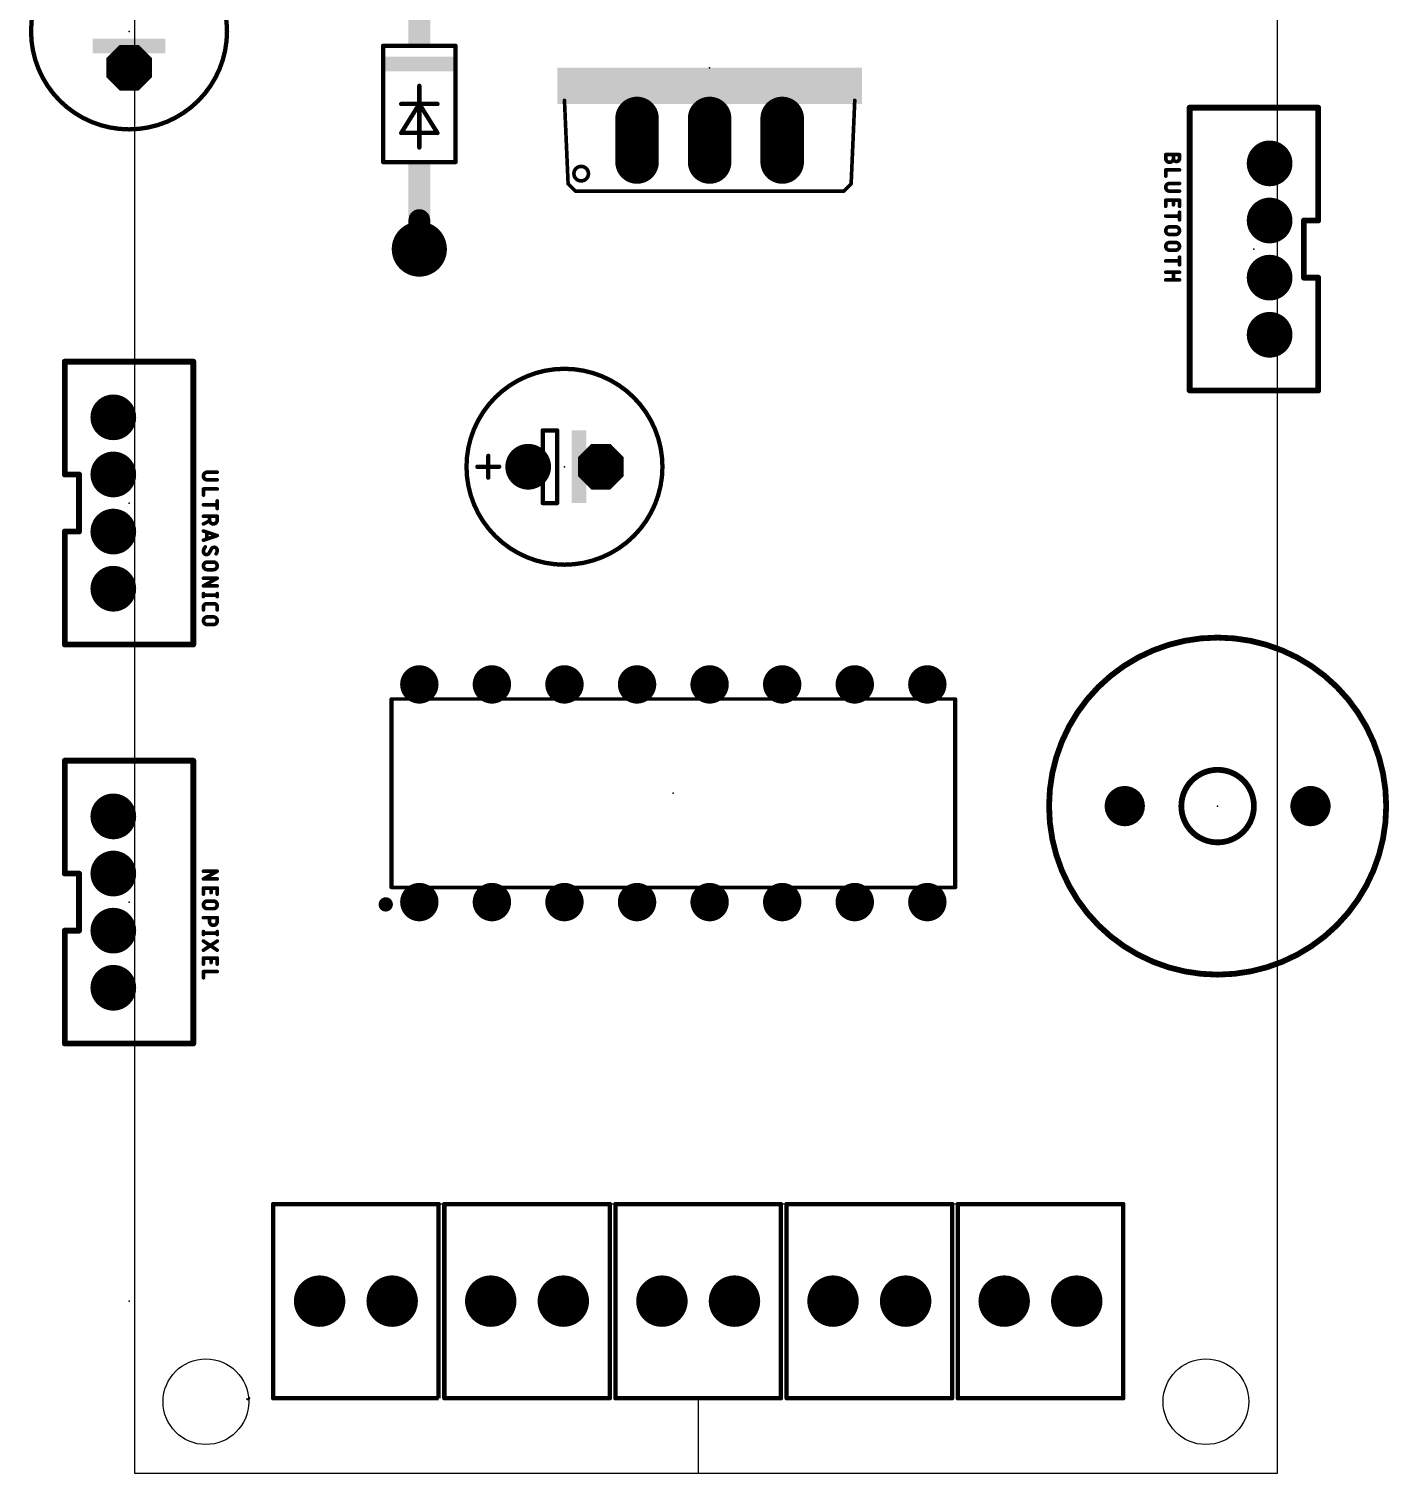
# Model space of a CAD drawing. Header units: millimetres. Extents: x -1479 to 8457, y 1606 to 10461.
# Drawn here: x 3929.9 to 3977.5, y 4533.8 to 4584.4 of the extents above; entities that cross this region are included whole.
import ezdxf

# ---------------------------------------------------------------- set-up
doc = ezdxf.new("R2010")
doc.units = ezdxf.units.MM
for name, color, linetype in [('17', 91, 'Continuous'), ('21', 253, 'Continuous'), ('23', 7, 'Continuous'), ('25', 253, 'Continuous'), ('51', 253, 'Continuous')]:
    doc.layers.add(name, color=color, linetype=linetype)

# ---------------------------------------------------------------- blocks, each defined once
blk = doc.blocks.new('RECT')
blk.add_solid([(-0.5, -0.5), (0.5, -0.5), (-0.5, 0.5), (0.5, 0.5)])
blk = doc.blocks.new('OCTAGONP')
at = {"const_width": 0.5}
blk.add_lwpolyline([(-0.25, -0.1036), (-0.25, 0.1036), (-0.1036, 0.25), (0.1036, 0.25), (0.25, 0.1036), (0.25, -0.1036), (0.1036, -0.25), (-0.1036, -0.25), (-0.25, -0.1036), (-0.25, 0.1036)], dxfattribs=at)
blk = doc.blocks.new('LONGP100')
at = {"const_width": 1}
blk.add_lwpolyline([(-0.5, 0), (0.5, 0)], dxfattribs=at)
at = {"const_width": 0.5}
for points in [[(-0.5, 0.25, 1), (-0.5, -0.25)], [(0.5, -0.25, 1), (0.5, 0.25)]]:
    blk.add_lwpolyline(points, format="xyb", dxfattribs=at)
blk = doc.blocks.new('ROUNDP')
at = {"const_width": 0.5}
blk.add_lwpolyline([(0, -0.25, 1), (0, 0.25, 1), (0, -0.25)], format="xyb", dxfattribs=at)

msp = doc.modelspace()

# ---------------------------------------------------------------- linework, layer by layer
at = {"color": 1}
for p, q in [((3944.409, 4543.229), (3944.209, 4543.229)), ((3950.399, 4543.229), (3950.199, 4543.229)), ((3956.389, 4543.229), (3956.189, 4543.229)), ((3962.379, 4543.229), (3962.179, 4543.229)), ((3953.294, 4536.429), (3953.294, 4533.809))]:
    msp.add_line(p, q, dxfattribs=at)
msp.add_lwpolyline([(3933.565, 4533.809), (3973.565, 4533.809), (3973.565, 4633.809), (3933.565, 4633.809), (3933.565, 4533.809)], dxfattribs=at)
for centre in [(3936.065, 4536.309), (3971.065, 4536.309)]:
    msp.add_circle(centre, 1.5, dxfattribs=at)
at = {"layer": '21'}
for points, const_width in [([(3929.945, 4584.279, 1), (3936.803, 4584.279, 1), (3929.945, 4584.279)], 0.152), ([(3942.302, 4583.771, 1), (3942.226, 4583.771)], 0.0762), ([(3942.264, 4583.809, 1), (3942.264, 4583.733)], 0.0762), ([(3944.842, 4583.771, 1), (3944.766, 4583.771)], 0.0762), ([(3944.804, 4583.733, 1), (3944.804, 4583.809)], 0.0762), ([(3943.572, 4582.374, 1), (3943.496, 4582.374)], 0.0762), ([(3942.899, 4581.777, 1), (3942.899, 4581.701)], 0.0762), ([(3943.572, 4581.739, 1), (3943.496, 4581.739)], 0.0762), ([(3943.566, 4581.759, 1), (3943.502, 4581.718)], 0.0762), ([(3943.534, 4581.777, 1), (3943.534, 4581.701)], 0.0762), ([(3943.496, 4581.739, 1), (3943.572, 4581.739)], 0.0762), ([(3943.566, 4581.718, 1), (3943.502, 4581.759)], 0.0762), ([(3943.534, 4581.701, 1), (3943.534, 4581.777)], 0.0762), ([(3944.169, 4581.701, 1), (3944.169, 4581.777)], 0.0762), ([(3948.646, 4581.867, 1), (3948.582, 4581.864)], 0.0635), ([(3958.806, 4581.864, 1), (3958.742, 4581.867)], 0.0635), ([(3970.545, 4581.609, 1), (3970.443, 4581.609)], 0.102), ([(3970.494, 4581.659, 1), (3970.494, 4581.558)], 0.102), ([(3975.045, 4581.609, 1), (3974.943, 4581.609)], 0.102), ([(3974.994, 4581.558, 1), (3974.994, 4581.659)], 0.102), ([(3942.899, 4580.761, 1), (3942.899, 4580.685)], 0.0762), ([(3942.867, 4580.743, 1), (3942.931, 4580.702)], 0.0762), ([(3944.137, 4580.702, 1), (3944.201, 4580.743)], 0.0762), ([(3944.169, 4580.685, 1), (3944.169, 4580.761)], 0.0762), ([(3943.496, 4580.215, 1), (3943.572, 4580.215)], 0.0762), ([(3942.264, 4579.745, 1), (3942.264, 4579.669)], 0.0762), ([(3942.226, 4579.707, 1), (3942.302, 4579.707)], 0.0762), ([(3944.766, 4579.707, 1), (3944.842, 4579.707)], 0.0762), ([(3944.804, 4579.669, 1), (3944.804, 4579.745)], 0.0762), ([(3948.944, 4579.3, 1), (3949.452, 4579.3, 1), (3948.944, 4579.3)], 0.127), ([(3948.764, 4578.967, 1), (3948.719, 4578.922)], 0.0635), ([(3948.709, 4578.943, 1), (3948.773, 4578.946)], 0.0635), ([(3948.995, 4578.722, 1), (3948.995, 4578.659)], 0.0635), ([(3948.973, 4578.668, 1), (3949.018, 4578.713)], 0.0635), ([(3958.371, 4578.713, 1), (3958.416, 4578.668)], 0.0635), ([(3958.393, 4578.659, 1), (3958.393, 4578.722)], 0.0635), ([(3958.615, 4578.946, 1), (3958.679, 4578.943)], 0.0635), ([(3958.67, 4578.922, 1), (3958.625, 4578.967)], 0.0635), ([(3974.545, 4577.659, 1), (3974.443, 4577.659)], 0.102), ([(3974.494, 4577.709, 1), (3974.494, 4577.608)], 0.102), ([(3974.943, 4577.659, 1), (3975.045, 4577.659)], 0.102), ([(3974.994, 4577.608, 1), (3974.994, 4577.709)], 0.102), ([(3974.494, 4575.709, 1), (3974.494, 4575.608)], 0.102), ([(3974.443, 4575.659, 1), (3974.545, 4575.659)], 0.102), ([(3975.045, 4575.659, 1), (3974.943, 4575.659)], 0.102), ([(3974.994, 4575.608, 1), (3974.994, 4575.709)], 0.102), ([(3931.124, 4572.769, 1), (3931.124, 4572.668)], 0.102), ([(3931.175, 4572.719, 1), (3931.073, 4572.719)], 0.102), ([(3935.675, 4572.719, 1), (3935.573, 4572.719)], 0.102), ([(3935.624, 4572.668, 1), (3935.624, 4572.769)], 0.102), ([(3945.185, 4569.039, 1), (3952.043, 4569.039, 1), (3945.185, 4569.039)], 0.152), ([(3970.494, 4571.759, 1), (3970.494, 4571.658)], 0.102), ([(3970.443, 4571.709, 1), (3970.545, 4571.709)], 0.102), ([(3974.943, 4571.709, 1), (3975.045, 4571.709)], 0.102), ([(3974.994, 4571.658, 1), (3974.994, 4571.759)], 0.102), ([(3945.566, 4569.077, 1), (3945.566, 4569.001)], 0.0762), ([(3945.985, 4569.42, 1), (3945.909, 4569.42)], 0.0762), ([(3946.328, 4569.001, 1), (3946.328, 4569.077)], 0.0762), ([(3931.124, 4568.819, 1), (3931.124, 4568.718)], 0.102), ([(3931.073, 4568.769, 1), (3931.175, 4568.769)], 0.102), ([(3931.675, 4568.769, 1), (3931.573, 4568.769)], 0.102), ([(3931.624, 4568.718, 1), (3931.624, 4568.819)], 0.102), ([(3945.909, 4568.658, 1), (3945.985, 4568.658)], 0.0762), ([(3931.175, 4566.769, 1), (3931.073, 4566.769)], 0.102), ([(3931.124, 4566.819, 1), (3931.124, 4566.718)], 0.102), ([(3931.573, 4566.769, 1), (3931.675, 4566.769)], 0.102), ([(3931.624, 4566.718, 1), (3931.624, 4566.819)], 0.102), ([(3931.124, 4562.869, 1), (3931.124, 4562.768)], 0.102), ([(3931.073, 4562.819, 1), (3931.175, 4562.819)], 0.102), ([(3935.573, 4562.819, 1), (3935.675, 4562.819)], 0.102), ([(3935.624, 4562.768, 1), (3935.624, 4562.869)], 0.102), ([(3942.578, 4560.909, 1), (3942.518, 4560.909)], 0.06), ([(3962.33, 4560.909, 1), (3962.27, 4560.909)], 0.06), ([(3931.124, 4558.799, 1), (3931.124, 4558.698)], 0.102), ([(3931.175, 4558.749, 1), (3931.073, 4558.749)], 0.102), ([(3935.675, 4558.749, 1), (3935.573, 4558.749)], 0.102), ([(3935.624, 4558.698, 1), (3935.624, 4558.799)], 0.102), ([(3931.124, 4554.849, 1), (3931.124, 4554.748)], 0.102), ([(3931.675, 4554.799, 1), (3931.573, 4554.799)], 0.102), ([(3931.624, 4554.748, 1), (3931.624, 4554.849)], 0.102), ([(3931.073, 4554.799, 1), (3931.175, 4554.799)], 0.102), ([(3942.233, 4553.718, 1), (3942.483, 4553.718, 1), (3942.233, 4553.718)], 0.25), ([(3942.518, 4554.309, 1), (3942.578, 4554.309)], 0.06), ([(3962.27, 4554.309, 1), (3962.33, 4554.309)], 0.06), ([(3931.175, 4552.799, 1), (3931.073, 4552.799)], 0.102), ([(3931.124, 4552.849, 1), (3931.124, 4552.748)], 0.102), ([(3931.573, 4552.799, 1), (3931.675, 4552.799)], 0.102), ([(3931.624, 4552.748, 1), (3931.624, 4552.849)], 0.102), ([(3931.124, 4548.899, 1), (3931.124, 4548.798)], 0.102), ([(3931.073, 4548.849, 1), (3931.175, 4548.849)], 0.102), ([(3935.573, 4548.849, 1), (3935.675, 4548.849)], 0.102), ([(3935.624, 4548.798, 1), (3935.624, 4548.899)], 0.102), ([(3938.457, 4543.229, 1), (3938.381, 4543.229)], 0.0762), ([(3938.419, 4543.267, 1), (3938.419, 4543.191)], 0.0762), ([(3944.247, 4543.229, 1), (3944.171, 4543.229)], 0.0762), ([(3944.209, 4543.191, 1), (3944.209, 4543.267)], 0.0762), ([(3944.447, 4543.229, 1), (3944.371, 4543.229)], 0.0762), ([(3944.409, 4543.267, 1), (3944.409, 4543.191)], 0.0762), ([(3950.237, 4543.229, 1), (3950.161, 4543.229)], 0.0762), ([(3950.199, 4543.191, 1), (3950.199, 4543.267)], 0.0762), ([(3950.437, 4543.229, 1), (3950.361, 4543.229)], 0.0762), ([(3950.399, 4543.267, 1), (3950.399, 4543.191)], 0.0762), ([(3956.227, 4543.229, 1), (3956.151, 4543.229)], 0.0762), ([(3956.189, 4543.191, 1), (3956.189, 4543.267)], 0.0762), ([(3956.427, 4543.229, 1), (3956.351, 4543.229)], 0.0762), ([(3956.389, 4543.267, 1), (3956.389, 4543.191)], 0.0762), ([(3962.217, 4543.229, 1), (3962.141, 4543.229)], 0.0762), ([(3962.179, 4543.191, 1), (3962.179, 4543.267)], 0.0762), ([(3962.417, 4543.229, 1), (3962.341, 4543.229)], 0.0762), ([(3962.379, 4543.267, 1), (3962.379, 4543.191)], 0.0762), ([(3968.207, 4543.229, 1), (3968.131, 4543.229)], 0.0762), ([(3968.169, 4543.191, 1), (3968.169, 4543.267)], 0.0762), ([(3937.501, 4536.429, 1), (3937.577, 4536.429)], 0.0762), ([(3937.539, 4536.391, 1), (3937.539, 4536.467)], 0.0762), ([(3938.419, 4536.467, 1), (3938.419, 4536.391)], 0.0762), ([(3938.381, 4536.429, 1), (3938.457, 4536.429)], 0.0762), ([(3944.409, 4536.467, 1), (3944.409, 4536.391)], 0.0762), ([(3944.371, 4536.429, 1), (3944.447, 4536.429)], 0.0762), ([(3950.161, 4536.429, 1), (3950.237, 4536.429)], 0.0762), ([(3950.199, 4536.391, 1), (3950.199, 4536.467)], 0.0762), ([(3950.399, 4536.467, 1), (3950.399, 4536.391)], 0.0762), ([(3950.361, 4536.429, 1), (3950.437, 4536.429)], 0.0762), ([(3956.151, 4536.429, 1), (3956.227, 4536.429)], 0.0762), ([(3956.189, 4536.391, 1), (3956.189, 4536.467)], 0.0762), ([(3956.389, 4536.467, 1), (3956.389, 4536.391)], 0.0762), ([(3956.351, 4536.429, 1), (3956.427, 4536.429)], 0.0762), ([(3962.141, 4536.429, 1), (3962.217, 4536.429)], 0.0762), ([(3962.179, 4536.391, 1), (3962.179, 4536.467)], 0.0762), ([(3962.379, 4536.467, 1), (3962.379, 4536.391)], 0.0762), ([(3962.341, 4536.429, 1), (3962.417, 4536.429)], 0.0762), ([(3968.131, 4536.429, 1), (3968.207, 4536.429)], 0.0762), ([(3968.169, 4536.391, 1), (3968.169, 4536.467)], 0.0762)]:
    msp.add_lwpolyline(points, format="xyb", dxfattribs=dict(at, const_width=const_width))
for points, const_width in [([(3942.264, 4579.707), (3942.264, 4583.771)], 0.152), ([(3944.804, 4583.771), (3942.264, 4583.771)], 0.152), ([(3944.804, 4583.771), (3944.804, 4579.707)], 0.152), ([(3943.534, 4582.374), (3943.534, 4581.739)], 0.152), ([(3942.899, 4580.723), (3943.534, 4581.739)], 0.152), ([(3943.534, 4581.739), (3942.899, 4581.739)], 0.152), ([(3943.534, 4581.739), (3943.534, 4580.215)], 0.152), ([(3943.534, 4581.739), (3944.169, 4580.723)], 0.152), ([(3944.169, 4581.739), (3943.534, 4581.739)], 0.152), ([(3948.741, 4578.945), (3948.614, 4581.866)], 0.127), ([(3958.774, 4581.866), (3958.647, 4578.945)], 0.127), ([(3970.494, 4571.709), (3970.494, 4581.609)], 0.203), ([(3970.494, 4581.609), (3974.994, 4581.609)], 0.203), ([(3974.994, 4581.609), (3974.994, 4577.659)], 0.203), ([(3944.169, 4580.723), (3942.899, 4580.723)], 0.152), ([(3942.264, 4579.707), (3944.804, 4579.707)], 0.152), ([(3948.741, 4578.945), (3948.995, 4578.691)], 0.127), ([(3958.393, 4578.691), (3948.995, 4578.691)], 0.127), ([(3958.393, 4578.691), (3958.647, 4578.945)], 0.127), ([(3974.494, 4575.659), (3974.494, 4577.659)], 0.203), ([(3974.494, 4577.659), (3974.994, 4577.659)], 0.203), ([(3974.494, 4575.659), (3974.994, 4575.659)], 0.203), ([(3974.994, 4575.659), (3974.994, 4571.709)], 0.203), ([(3931.124, 4572.719), (3935.624, 4572.719)], 0.203), ([(3931.124, 4568.769), (3931.124, 4572.719)], 0.203), ([(3935.624, 4572.719), (3935.624, 4562.819)], 0.203), ([(3974.994, 4571.709), (3970.494, 4571.709)], 0.203), ([(3945.566, 4569.039), (3946.328, 4569.039)], 0.152), ([(3945.947, 4568.658), (3945.947, 4569.42)], 0.152), ([(3931.624, 4568.769), (3931.124, 4568.769)], 0.203), ([(3931.624, 4568.769), (3931.624, 4566.769)], 0.203), ([(3931.124, 4562.819), (3931.124, 4566.769)], 0.203), ([(3931.624, 4566.769), (3931.124, 4566.769)], 0.203), ([(3935.624, 4562.819), (3931.124, 4562.819)], 0.203), ([(3942.548, 4554.309), (3942.548, 4560.909)], 0.12), ([(3962.3, 4554.309), (3962.3, 4560.909)], 0.12), ([(3931.124, 4558.749), (3935.624, 4558.749)], 0.203), ([(3931.124, 4554.799), (3931.124, 4558.749)], 0.203), ([(3935.624, 4558.749), (3935.624, 4548.849)], 0.203), ([(3931.624, 4554.799), (3931.124, 4554.799)], 0.203), ([(3931.624, 4554.799), (3931.624, 4552.799)], 0.203), ([(3931.124, 4548.849), (3931.124, 4552.799)], 0.203), ([(3931.624, 4552.799), (3931.124, 4552.799)], 0.203), ([(3935.624, 4548.849), (3931.124, 4548.849)], 0.203), ([(3938.419, 4536.429), (3938.419, 4543.229)], 0.152), ([(3938.419, 4543.229), (3944.209, 4543.229)], 0.152), ([(3944.209, 4543.229), (3944.209, 4536.429)], 0.152), ([(3944.409, 4536.429), (3944.409, 4543.229)], 0.152), ([(3944.409, 4543.229), (3950.199, 4543.229)], 0.152), ([(3950.199, 4543.229), (3950.199, 4536.429)], 0.152), ([(3950.399, 4536.429), (3950.399, 4543.229)], 0.152), ([(3950.399, 4543.229), (3956.189, 4543.229)], 0.152), ([(3956.189, 4543.229), (3956.189, 4536.429)], 0.152), ([(3956.389, 4536.429), (3956.389, 4543.229)], 0.152), ([(3956.389, 4543.229), (3962.179, 4543.229)], 0.152), ([(3962.179, 4543.229), (3962.179, 4536.429)], 0.152), ([(3962.379, 4536.429), (3962.379, 4543.229)], 0.152), ([(3962.379, 4543.229), (3968.169, 4543.229)], 0.152), ([(3968.169, 4543.229), (3968.169, 4536.429)], 0.152), ([(3944.209, 4536.429), (3938.419, 4536.429)], 0.152), ([(3950.199, 4536.429), (3944.409, 4536.429)], 0.152), ([(3956.189, 4536.429), (3950.399, 4536.429)], 0.152), ([(3962.179, 4536.429), (3956.389, 4536.429)], 0.152), ([(3968.169, 4536.429), (3962.379, 4536.429)], 0.152)]:
    msp.add_lwpolyline(points, dxfattribs=dict(at, const_width=const_width))
at = {"layer": '23'}
for p in [(3933.374, 4584.279), (3953.694, 4583.009), (3943.534, 4581.739), (3972.744, 4576.659), (3948.614, 4569.039), (3933.374, 4567.769), (3952.424, 4557.609), (3971.474, 4557.159), (3933.374, 4553.799), (3933.374, 4539.829), (3948.574, 4539.829), (3952.024, 4539.829), (3960.554, 4539.829), (3964.004, 4539.829)]:
    msp.add_point(p, dxfattribs=at)
at = {"layer": '25'}
for points, const_width in [([(3969.69, 4579.966, 1), (3969.626, 4579.966)], 0.0635), ([(3969.69, 4579.832, 1), (3969.626, 4579.832)], 0.0635), ([(3969.626, 4579.832, 1), (3969.69, 4579.832)], 0.0635), ([(3969.658, 4579.997, 1), (3969.658, 4579.934)], 0.0635), ([(3969.658, 4579.832, 1), (3969.926, 4579.832)], 0.127), ([(3969.958, 4579.966, 1), (3969.894, 4579.966)], 0.0635), ([(3969.958, 4579.832, 1), (3969.894, 4579.832)], 0.0635), ([(3969.926, 4579.832, 1), (3970.141, 4579.832)], 0.127), ([(3969.958, 4579.832, 1), (3969.894, 4579.832)], 0.0635), ([(3969.894, 4579.832, 1), (3969.958, 4579.832)], 0.0635), ([(3970.172, 4579.966, 1), (3970.109, 4579.966)], 0.0635), ([(3970.172, 4579.832, 1), (3970.109, 4579.832)], 0.0635), ([(3970.109, 4579.832, 1), (3970.172, 4579.832)], 0.0635), ([(3970.141, 4579.934, 1), (3970.141, 4579.997)], 0.0635), ([(3969.69, 4579.43, 1), (3969.626, 4579.43)], 0.0635), ([(3969.626, 4579.215, 1), (3969.69, 4579.215)], 0.0635), ([(3969.658, 4579.461, 1), (3969.658, 4579.398)], 0.0635), ([(3970.141, 4579.398, 1), (3970.141, 4579.461)], 0.0635), ([(3969.792, 4578.956, 1), (3969.792, 4578.688)], 0.127), ([(3969.792, 4578.988, 1), (3969.792, 4578.924)], 0.0635), ([(3969.792, 4578.72, 1), (3969.792, 4578.656)], 0.0635), ([(3969.792, 4578.924, 1), (3969.792, 4578.988)], 0.0635), ([(3969.792, 4578.656, 1), (3969.792, 4578.72)], 0.0635), ([(3970.141, 4578.924, 1), (3970.141, 4578.988)], 0.0635), ([(3970.141, 4578.656, 1), (3970.141, 4578.72)], 0.0635), ([(3969.69, 4578.369, 1), (3969.626, 4578.369)], 0.0635), ([(3969.626, 4578.155, 1), (3969.69, 4578.155)], 0.0635), ([(3969.658, 4578.401, 1), (3969.658, 4578.337)], 0.0635), ([(3969.958, 4578.369, 1), (3969.894, 4578.369)], 0.0635), ([(3969.894, 4578.208, 1), (3969.958, 4578.208)], 0.0635), ([(3970.172, 4578.369, 1), (3970.109, 4578.369)], 0.0635), ([(3970.109, 4578.155, 1), (3970.172, 4578.155)], 0.0635), ([(3970.141, 4578.337, 1), (3970.141, 4578.401)], 0.0635), ([(3969.658, 4577.848, 1), (3969.658, 4577.785)], 0.0635), ([(3970.172, 4577.95, 1), (3970.109, 4577.95)], 0.0635), ([(3970.109, 4577.682, 1), (3970.172, 4577.682)], 0.0635), ([(3970.141, 4577.785, 1), (3970.141, 4577.848)], 0.0635), ([(3969.792, 4577.438, 1), (3969.792, 4577.17)], 0.127), ([(3969.792, 4577.47, 1), (3969.792, 4577.407)], 0.0635), ([(3969.792, 4577.202, 1), (3969.792, 4577.138)], 0.0635), ([(3969.792, 4577.407, 1), (3969.792, 4577.47)], 0.0635), ([(3969.792, 4577.138, 1), (3969.792, 4577.202)], 0.0635), ([(3970.007, 4577.17, 1), (3970.007, 4577.438)], 0.127), ([(3970.007, 4577.47, 1), (3970.007, 4577.407)], 0.0635), ([(3970.007, 4577.202, 1), (3970.007, 4577.138)], 0.0635), ([(3970.007, 4577.407, 1), (3970.007, 4577.47)], 0.0635), ([(3970.007, 4577.138, 1), (3970.007, 4577.202)], 0.0635), ([(3969.792, 4576.89, 1), (3969.792, 4576.622)], 0.127), ([(3969.792, 4576.921, 1), (3969.792, 4576.858)], 0.0635), ([(3969.792, 4576.653, 1), (3969.792, 4576.59)], 0.0635), ([(3969.792, 4576.858, 1), (3969.792, 4576.921)], 0.0635), ([(3969.792, 4576.59, 1), (3969.792, 4576.653)], 0.0635), ([(3970.007, 4576.622, 1), (3970.007, 4576.89)], 0.127), ([(3970.007, 4576.921, 1), (3970.007, 4576.858)], 0.0635), ([(3970.007, 4576.653, 1), (3970.007, 4576.59)], 0.0635), ([(3970.007, 4576.858, 1), (3970.007, 4576.921)], 0.0635), ([(3970.007, 4576.59, 1), (3970.007, 4576.653)], 0.0635), ([(3969.658, 4576.275, 1), (3969.658, 4576.212)], 0.0635), ([(3970.172, 4576.378, 1), (3970.109, 4576.378)], 0.0635), ([(3970.109, 4576.109, 1), (3970.172, 4576.109)], 0.0635), ([(3970.141, 4576.212, 1), (3970.141, 4576.275)], 0.0635), ([(3969.658, 4575.611, 1), (3969.658, 4575.547)], 0.0635), ([(3969.658, 4575.879, 1), (3969.658, 4575.816)], 0.0635), ([(3969.958, 4575.847, 1), (3969.894, 4575.847)], 0.0635), ([(3969.894, 4575.579, 1), (3969.958, 4575.579)], 0.0635), ([(3970.141, 4575.816, 1), (3970.141, 4575.879)], 0.0635), ([(3970.141, 4575.547, 1), (3970.141, 4575.611)], 0.0635), ([(3936.112, 4568.848, 1), (3936.112, 4568.58)], 0.127), ([(3936.112, 4568.88, 1), (3936.112, 4568.816)], 0.0635), ([(3936.112, 4568.612, 1), (3936.112, 4568.548)], 0.0635), ([(3936.112, 4568.816, 1), (3936.112, 4568.88)], 0.0635), ([(3936.112, 4568.548, 1), (3936.112, 4568.612)], 0.0635), ([(3936.46, 4568.816, 1), (3936.46, 4568.88)], 0.0635), ([(3936.46, 4568.548, 1), (3936.46, 4568.612)], 0.0635), ([(3935.978, 4568.293, 1), (3935.978, 4568.229)], 0.0635), ([(3936.009, 4568.261, 1), (3935.946, 4568.261)], 0.0635), ([(3935.946, 4568.046, 1), (3936.009, 4568.046)], 0.0635), ([(3936.46, 4568.229, 1), (3936.46, 4568.293)], 0.0635), ([(3935.978, 4567.74, 1), (3935.978, 4567.677)], 0.0635), ([(3936.492, 4567.842, 1), (3936.428, 4567.842)], 0.0635), ([(3936.428, 4567.574, 1), (3936.492, 4567.574)], 0.0635), ([(3936.46, 4567.677, 1), (3936.46, 4567.74)], 0.0635), ([(3935.978, 4567.337, 1), (3935.978, 4567.274)], 0.0635), ([(3935.963, 4567.066, 1), (3935.992, 4567.009)], 0.0635), ([(3936.224, 4567.306, 1), (3936.16, 4567.306)], 0.0635), ([(3936.192, 4567.172, 1), (3936.46, 4567.172)], 0.127), ([(3936.224, 4567.172, 1), (3936.16, 4567.172)], 0.0635), ([(3936.16, 4567.172, 1), (3936.224, 4567.172)], 0.0635), ([(3936.206, 4567.116, 1), (3936.178, 4567.173)], 0.0635), ([(3936.492, 4567.306, 1), (3936.428, 4567.306)], 0.0635), ([(3936.492, 4567.172, 1), (3936.428, 4567.172)], 0.0635), ([(3936.428, 4567.172, 1), (3936.492, 4567.172)], 0.0635), ([(3936.46, 4567.274, 1), (3936.46, 4567.337)], 0.0635), ([(3935.988, 4566.82, 1), (3935.968, 4566.76)], 0.0635), ([(3935.968, 4566.499, 1), (3935.988, 4566.438)], 0.0635), ([(3936.13, 4566.75, 1), (3936.067, 4566.75)], 0.0635), ([(3936.067, 4566.509, 1), (3936.13, 4566.509)], 0.0635), ([(3936.47, 4566.599, 1), (3936.45, 4566.659)], 0.0635), ([(3936.45, 4566.599, 1), (3936.47, 4566.659)], 0.0635), ([(3936.045, 4566.233, 0.2), (3935.978, 4566.072)], 0.127), ([(3935.978, 4566.072, 0.4142), (3936.085, 4565.965)], 0.127), ([(3936.009, 4566.072, 1), (3935.946, 4566.072)], 0.0635), ([(3935.946, 4566.072, 1), (3936.009, 4566.072)], 0.0635), ([(3936.067, 4566.21, 1), (3936.022, 4566.256)], 0.0635), ([(3936.085, 4565.965, 0.2656), (3936.179, 4566.018)], 0.127), ([(3936.085, 4565.997, 1), (3936.085, 4565.933)], 0.0635), ([(3936.085, 4565.933, 1), (3936.085, 4565.997)], 0.0635), ([(3936.151, 4566.034, 1), (3936.207, 4566.003)], 0.0635), ([(3936.206, 4566.002, 1), (3936.151, 4566.035)], 0.0635), ([(3936.353, 4566.22, 0.2656), (3936.259, 4566.166)], 0.127), ([(3936.232, 4566.182, 1), (3936.287, 4566.15)], 0.0635), ([(3936.287, 4566.151, 1), (3936.231, 4566.181)], 0.0635), ([(3936.46, 4566.112, 0.4142), (3936.353, 4566.22)], 0.127), ([(3936.353, 4566.251, 1), (3936.353, 4566.188)], 0.0635), ([(3936.353, 4566.188, 1), (3936.353, 4566.251)], 0.0635), ([(3936.42, 4565.992, 0.1623), (3936.46, 4566.112)], 0.127), ([(3936.395, 4566.011, 1), (3936.445, 4565.973)], 0.0635), ([(3936.492, 4566.112, 1), (3936.429, 4566.112)], 0.0635), ([(3936.428, 4566.112, 1), (3936.492, 4566.112)], 0.0635), ([(3936.112, 4565.703, 1), (3936.112, 4565.435)], 0.127), ([(3936.112, 4565.734, 1), (3936.112, 4565.671)], 0.0635), ([(3936.112, 4565.466, 1), (3936.112, 4565.403)], 0.0635), ([(3936.112, 4565.671, 1), (3936.112, 4565.734)], 0.0635), ([(3936.112, 4565.403, 1), (3936.112, 4565.466)], 0.0635), ([(3936.326, 4565.435, 1), (3936.326, 4565.703)], 0.127), ([(3936.326, 4565.734, 1), (3936.326, 4565.671)], 0.0635), ([(3936.326, 4565.466, 1), (3936.326, 4565.403)], 0.0635), ([(3936.326, 4565.671, 1), (3936.326, 4565.734)], 0.0635), ([(3936.326, 4565.403, 1), (3936.326, 4565.466)], 0.0635), ([(3935.978, 4565.167, 1), (3935.978, 4565.104)], 0.0635), ([(3936.476, 4565.108, 1), (3936.445, 4565.163)], 0.0635), ([(3936.46, 4565.104, 1), (3936.46, 4565.167)], 0.0635), ([(3935.978, 4564.899, 1), (3935.978, 4564.836)], 0.0635), ([(3935.962, 4564.895, 1), (3935.993, 4564.84)], 0.0635), ([(3936.009, 4564.598, 1), (3935.946, 4564.598)], 0.0635), ([(3935.978, 4564.576, 1), (3935.978, 4564.513)], 0.0635), ([(3935.946, 4564.491, 1), (3936.009, 4564.491)], 0.0635), ([(3936.492, 4564.598, 1), (3936.428, 4564.598)], 0.0635), ([(3936.428, 4564.491, 1), (3936.492, 4564.491)], 0.0635), ([(3936.46, 4564.836, 1), (3936.46, 4564.899)], 0.0635), ([(3936.46, 4564.513, 1), (3936.46, 4564.576)], 0.0635), ([(3936.085, 4564.242, 0.4142), (3935.978, 4564.135)], 0.127), ([(3936.009, 4564.135, 1), (3935.946, 4564.135)], 0.0635), ([(3935.946, 4564.135, 1), (3936.009, 4564.135)], 0.0635), ([(3935.946, 4564.028, 1), (3936.009, 4564.028)], 0.0635), ([(3936.085, 4564.274, 1), (3936.085, 4564.211)], 0.0635), ([(3936.085, 4564.211, 1), (3936.085, 4564.274)], 0.0635), ([(3936.46, 4564.135, 0.4142), (3936.353, 4564.242)], 0.127), ([(3936.353, 4564.274, 1), (3936.353, 4564.211)], 0.0635), ([(3936.353, 4564.211, 1), (3936.353, 4564.274)], 0.0635), ([(3936.492, 4564.135, 1), (3936.428, 4564.135)], 0.0635), ([(3936.429, 4564.135, 1), (3936.492, 4564.135)], 0.0635), ([(3936.428, 4564.028, 1), (3936.492, 4564.028)], 0.0635), ([(3936.112, 4563.782, 1), (3936.112, 4563.514)], 0.127), ([(3936.112, 4563.814, 1), (3936.112, 4563.751)], 0.0635), ([(3936.112, 4563.546, 1), (3936.112, 4563.483)], 0.0635), ([(3936.112, 4563.751, 1), (3936.112, 4563.814)], 0.0635), ([(3936.112, 4563.483, 1), (3936.112, 4563.546)], 0.0635), ([(3936.326, 4563.514, 1), (3936.326, 4563.782)], 0.127), ([(3936.326, 4563.814, 1), (3936.326, 4563.751)], 0.0635), ([(3936.326, 4563.546, 1), (3936.326, 4563.483)], 0.0635), ([(3936.326, 4563.751, 1), (3936.326, 4563.814)], 0.0635), ([(3936.326, 4563.483, 1), (3936.326, 4563.546)], 0.0635), ([(3935.978, 4554.91, 1), (3935.978, 4554.846)], 0.0635), ([(3936.476, 4554.85, 1), (3936.445, 4554.906)], 0.0635), ([(3936.46, 4554.846, 1), (3936.46, 4554.91)], 0.0635), ([(3935.978, 4554.642, 1), (3935.978, 4554.578)], 0.0635), ([(3935.962, 4554.638, 1), (3935.993, 4554.582)], 0.0635), ([(3936.009, 4554.291, 1), (3935.946, 4554.291)], 0.0635), ([(3935.978, 4554.323, 1), (3935.978, 4554.259)], 0.0635), ([(3936.278, 4554.291, 1), (3936.214, 4554.291)], 0.0635), ([(3936.492, 4554.291, 1), (3936.428, 4554.291)], 0.0635), ([(3936.46, 4554.578, 1), (3936.46, 4554.642)], 0.0635), ([(3936.46, 4554.259, 1), (3936.46, 4554.323)], 0.0635), ([(3935.946, 4554.076, 1), (3936.009, 4554.076)], 0.0635), ([(3936.112, 4553.836, 1), (3936.112, 4553.568)], 0.127), ([(3936.112, 4553.867, 1), (3936.112, 4553.804)], 0.0635), ([(3936.112, 4553.804, 1), (3936.112, 4553.867)], 0.0635), ([(3936.214, 4554.13, 1), (3936.278, 4554.13)], 0.0635), ([(3936.326, 4553.568, 1), (3936.326, 4553.836)], 0.127), ([(3936.326, 4553.867, 1), (3936.326, 4553.804)], 0.0635), ([(3936.326, 4553.804, 1), (3936.326, 4553.867)], 0.0635), ([(3936.428, 4554.076, 1), (3936.492, 4554.076)], 0.0635), ([(3936.112, 4553.599, 1), (3936.112, 4553.536)], 0.0635), ([(3936.112, 4553.536, 1), (3936.112, 4553.599)], 0.0635), ([(3936.326, 4553.599, 1), (3936.326, 4553.536)], 0.0635), ([(3936.326, 4553.536, 1), (3936.326, 4553.599)], 0.0635), ([(3935.978, 4553.286, 1), (3935.978, 4553.222)], 0.0635), ([(3936.009, 4552.768, 1), (3935.946, 4552.768)], 0.0635), ([(3936.224, 4553.254, 1), (3936.16, 4553.254)], 0.0635), ([(3936.192, 4553.12, 1), (3936.46, 4553.12)], 0.127), ([(3936.224, 4553.12, 1), (3936.16, 4553.12)], 0.0635), ([(3936.16, 4553.12, 1), (3936.224, 4553.12)], 0.0635), ([(3936.492, 4553.254, 1), (3936.428, 4553.254)], 0.0635), ([(3936.492, 4553.12, 1), (3936.428, 4553.12)], 0.0635), ([(3936.428, 4553.12, 1), (3936.492, 4553.12)], 0.0635), ([(3936.492, 4552.768, 1), (3936.428, 4552.768)], 0.0635), ([(3936.46, 4553.222, 1), (3936.46, 4553.286)], 0.0635), ([(3935.978, 4552.746, 1), (3935.978, 4552.682)], 0.0635), ([(3935.946, 4552.661, 1), (3936.009, 4552.661)], 0.0635), ([(3935.995, 4552.463, 1), (3935.96, 4552.41)], 0.0635), ([(3936.428, 4552.661, 1), (3936.492, 4552.661)], 0.0635), ([(3936.478, 4552.41, 1), (3936.443, 4552.463)], 0.0635), ([(3936.46, 4552.682, 1), (3936.46, 4552.746)], 0.0635), ([(3935.96, 4552.141, 1), (3935.995, 4552.088)], 0.0635), ([(3936.009, 4551.84, 1), (3935.946, 4551.84)], 0.0635), ([(3935.978, 4551.872, 1), (3935.978, 4551.809)], 0.0635), ([(3936.278, 4551.84, 1), (3936.214, 4551.84)], 0.0635), ([(3936.492, 4551.84, 1), (3936.428, 4551.84)], 0.0635), ([(3936.443, 4552.088, 1), (3936.478, 4552.141)], 0.0635), ([(3936.46, 4551.809, 1), (3936.46, 4551.872)], 0.0635), ([(3935.946, 4551.626, 1), (3936.009, 4551.626)], 0.0635), ([(3935.978, 4551.397, 1), (3935.978, 4551.333)], 0.0635), ([(3936.009, 4551.365, 1), (3935.946, 4551.365)], 0.0635), ([(3936.214, 4551.68, 1), (3936.278, 4551.68)], 0.0635), ([(3936.428, 4551.626, 1), (3936.492, 4551.626)], 0.0635), ([(3936.46, 4551.333, 1), (3936.46, 4551.397)], 0.0635), ([(3935.946, 4551.15, 1), (3936.009, 4551.15)], 0.0635)]:
    msp.add_lwpolyline(points, format="xyb", dxfattribs=dict(at, const_width=const_width))
at = {"layer": '25', "const_width": 0.127}
for points in [[(3969.658, 4579.832), (3969.658, 4579.966)], [(3969.658, 4579.966), (3970.141, 4579.966)], [(3969.926, 4579.966), (3969.926, 4579.832)], [(3970.141, 4579.966), (3970.141, 4579.832)], [(3970.141, 4579.43), (3969.658, 4579.43)], [(3969.658, 4579.43), (3969.658, 4579.215)], [(3970.141, 4578.956), (3969.792, 4578.956)], [(3969.792, 4578.688), (3970.141, 4578.688)], [(3969.658, 4578.155), (3969.658, 4578.369)], [(3969.658, 4578.369), (3970.141, 4578.369)], [(3969.926, 4578.369), (3969.926, 4578.208)], [(3970.141, 4578.369), (3970.141, 4578.155)], [(3969.658, 4577.816), (3970.141, 4577.816)], [(3970.141, 4577.95), (3970.141, 4577.682)], [(3969.792, 4577.438), (3970.007, 4577.438)], [(3970.007, 4577.17), (3969.792, 4577.17)], [(3969.792, 4576.89), (3970.007, 4576.89)], [(3970.007, 4576.622), (3969.792, 4576.622)], [(3969.658, 4576.244), (3970.141, 4576.244)], [(3970.141, 4576.378), (3970.141, 4576.109)], [(3969.658, 4575.847), (3970.141, 4575.847)], [(3970.141, 4575.579), (3969.658, 4575.579)], [(3969.926, 4575.847), (3969.926, 4575.579)], [(3936.46, 4568.848), (3936.112, 4568.848)], [(3936.112, 4568.58), (3936.46, 4568.58)], [(3936.46, 4568.261), (3935.978, 4568.261)], [(3935.978, 4568.261), (3935.978, 4568.046)], [(3935.978, 4567.708), (3936.46, 4567.708)], [(3936.46, 4567.842), (3936.46, 4567.574)], [(3935.978, 4567.306), (3936.46, 4567.306)], [(3935.978, 4567.037), (3936.192, 4567.145)], [(3936.192, 4567.172), (3936.192, 4567.306)], [(3936.46, 4567.306), (3936.46, 4567.172)], [(3935.978, 4566.79), (3936.46, 4566.629)], [(3936.46, 4566.629), (3935.978, 4566.468)], [(3936.098, 4566.509), (3936.098, 4566.75)], [(3936.179, 4566.018), (3936.259, 4566.166)], [(3936.112, 4565.703), (3936.326, 4565.703)], [(3936.326, 4565.435), (3936.112, 4565.435)], [(3935.978, 4565.136), (3936.46, 4565.136)], [(3936.46, 4565.136), (3935.978, 4564.868)], [(3935.978, 4564.868), (3936.46, 4564.868)], [(3935.978, 4564.598), (3935.978, 4564.491)], [(3936.46, 4564.544), (3935.978, 4564.544)], [(3936.46, 4564.598), (3936.46, 4564.491)], [(3935.978, 4564.028), (3935.978, 4564.135)], [(3936.085, 4564.242), (3936.353, 4564.242)], [(3936.46, 4564.135), (3936.46, 4564.028)], [(3936.112, 4563.782), (3936.326, 4563.782)], [(3936.326, 4563.514), (3936.112, 4563.514)], [(3935.978, 4554.878), (3936.46, 4554.878)], [(3936.46, 4554.878), (3935.978, 4554.61)], [(3935.978, 4554.61), (3936.46, 4554.61)], [(3935.978, 4554.076), (3935.978, 4554.291)], [(3935.978, 4554.291), (3936.46, 4554.291)], [(3936.246, 4554.291), (3936.246, 4554.13)], [(3936.46, 4554.291), (3936.46, 4554.076)], [(3936.112, 4553.836), (3936.326, 4553.836)], [(3936.326, 4553.568), (3936.112, 4553.568)], [(3935.978, 4553.254), (3936.46, 4553.254)], [(3935.978, 4552.768), (3935.978, 4552.661)], [(3936.192, 4553.12), (3936.192, 4553.254)], [(3936.46, 4553.254), (3936.46, 4553.12)], [(3936.46, 4552.768), (3936.46, 4552.661)], [(3936.46, 4552.714), (3935.978, 4552.714)], [(3935.978, 4552.436), (3936.46, 4552.114)], [(3936.46, 4552.436), (3935.978, 4552.114)], [(3935.978, 4551.626), (3935.978, 4551.84)], [(3935.978, 4551.84), (3936.46, 4551.84)], [(3936.246, 4551.84), (3936.246, 4551.68)], [(3936.46, 4551.84), (3936.46, 4551.626)], [(3936.46, 4551.365), (3935.978, 4551.365)], [(3935.978, 4551.365), (3935.978, 4551.15)]]:
    msp.add_lwpolyline(points, dxfattribs=at)
at = {"layer": '51'}
for points, const_width in [([(3933.374, 4583.644), (3933.374, 4582.628)], 0.152), ([(3943.534, 4576.659), (3943.534, 4577.675)], 0.762), ([(3948.36, 4570.309), (3947.852, 4570.309)], 0.152), ([(3947.852, 4570.309), (3947.852, 4569.039)], 0.152), ([(3948.36, 4567.769), (3948.36, 4570.309)], 0.152), ([(3946.963, 4569.039), (3947.852, 4569.039)], 0.152), ([(3947.852, 4569.039), (3947.852, 4567.769)], 0.152), ([(3949.249, 4569.039), (3950.265, 4569.039)], 0.152), ([(3947.852, 4567.769), (3948.36, 4567.769)], 0.152), ([(3942.579, 4554.309), (3942.579, 4560.909)], 0.12), ([(3942.579, 4560.909), (3962.269, 4560.909)], 0.12), ([(3962.269, 4560.909), (3962.269, 4554.309)], 0.12), ([(3962.269, 4554.309), (3942.579, 4554.309)], 0.12)]:
    msp.add_lwpolyline(points, dxfattribs=dict(at, const_width=const_width))
for points, const_width in [([(3933.412, 4583.644, 1), (3933.336, 4583.644)], 0.0762), ([(3933.336, 4582.628, 1), (3933.412, 4582.628)], 0.0762), ([(3943.725, 4577.675, 1), (3943.344, 4577.675)], 0.381), ([(3943.344, 4576.659, 1), (3943.725, 4576.659)], 0.381), ([(3947.852, 4570.347, 1), (3947.852, 4570.271)], 0.0762), ([(3947.89, 4570.309, 1), (3947.814, 4570.309)], 0.0762), ([(3948.398, 4570.309, 1), (3948.322, 4570.309)], 0.0762), ([(3948.36, 4570.271, 1), (3948.36, 4570.347)], 0.0762), ([(3946.963, 4569.077, 1), (3946.963, 4569.001)], 0.0762), ([(3947.89, 4569.039, 1), (3947.814, 4569.039)], 0.0762), ([(3947.814, 4569.039, 1), (3947.89, 4569.039)], 0.0762), ([(3947.852, 4569.001, 1), (3947.852, 4569.077)], 0.0762), ([(3949.249, 4569.077, 1), (3949.249, 4569.001)], 0.0762), ([(3950.265, 4569.001, 1), (3950.265, 4569.077)], 0.0762), ([(3947.852, 4567.807, 1), (3947.852, 4567.731)], 0.0762), ([(3947.814, 4567.769, 1), (3947.89, 4567.769)], 0.0762), ([(3948.322, 4567.769, 1), (3948.398, 4567.769)], 0.0762), ([(3948.36, 4567.731, 1), (3948.36, 4567.807)], 0.0762), ([(3965.574, 4557.159, 1), (3977.374, 4557.159, 1), (3965.574, 4557.159)], 0.203), ([(3942.609, 4560.909, 1), (3942.549, 4560.909)], 0.06), ([(3942.579, 4560.939, 1), (3942.579, 4560.879)], 0.06), ([(3962.299, 4560.909, 1), (3962.239, 4560.909)], 0.06), ([(3962.269, 4560.879, 1), (3962.269, 4560.939)], 0.06), ([(3970.204, 4557.159, 1), (3972.744, 4557.159, 1), (3970.204, 4557.159)], 0.203), ([(3942.579, 4554.339, 1), (3942.579, 4554.279)], 0.06), ([(3962.269, 4554.279, 1), (3962.269, 4554.339)], 0.06), ([(3942.549, 4554.309, 1), (3942.609, 4554.309)], 0.06), ([(3962.239, 4554.309, 1), (3962.299, 4554.309)], 0.06)]:
    msp.add_lwpolyline(points, format="xyb", dxfattribs=dict(at, const_width=const_width))

# ---------------------------------------------------------------- block references
at = {"layer": '17'}
for name, p, xscale, yscale, rotation in [('OCTAGONP', (3933.374, 4583.009), 1.6002, 1.6002, 270), ('OCTAGONP', (3933.374, 4583.009), 1.6002, 1.6002, 270), ('LONGP100', (3951.154, 4580.469), 1.524, 1.524, 89.99999999999999), ('LONGP100', (3951.154, 4580.469), 1.524, 1.524, 89.99999999999999), ('LONGP100', (3953.694, 4580.469), 1.524, 1.524, 89.99999999999999), ('LONGP100', (3953.694, 4580.469), 1.524, 1.524, 89.99999999999999), ('LONGP100', (3956.234, 4580.469), 1.524, 1.524, 89.99999999999999), ('LONGP100', (3956.234, 4580.469), 1.524, 1.524, 89.99999999999999), ('ROUNDP', (3973.294, 4579.659), 1.6, 1.6, 89.99999999999999), ('ROUNDP', (3973.294, 4579.659), 1.6, 1.6, 89.99999999999999), ('ROUNDP', (3973.294, 4577.659), 1.6, 1.6, 89.99999999999999), ('ROUNDP', (3973.294, 4577.659), 1.6, 1.6, 89.99999999999999), ('ROUNDP', (3943.534, 4576.659), 1.9304, 1.9304, 270), ('ROUNDP', (3943.534, 4576.659), 1.9304, 1.9304, 270), ('ROUNDP', (3973.294, 4575.659), 1.6, 1.6, 89.99999999999999), ('ROUNDP', (3973.294, 4575.659), 1.6, 1.6, 89.99999999999999), ('ROUNDP', (3973.294, 4573.659), 1.6, 1.6, 89.99999999999999), ('ROUNDP', (3973.294, 4573.659), 1.6, 1.6, 89.99999999999999), ('ROUNDP', (3932.824, 4570.769), 1.6, 1.6, 270), ('ROUNDP', (3932.824, 4570.769), 1.6, 1.6, 270), ('ROUNDP', (3932.824, 4568.769), 1.6, 1.6, 270), ('ROUNDP', (3932.824, 4568.769), 1.6, 1.6, 270), ('ROUNDP', (3932.824, 4566.769), 1.6, 1.6, 270), ('ROUNDP', (3932.824, 4566.769), 1.6, 1.6, 270), ('ROUNDP', (3932.824, 4564.769), 1.6, 1.6, 270), ('ROUNDP', (3932.824, 4564.769), 1.6, 1.6, 270), ('ROUNDP', (3943.534, 4561.419), 1.3434, 1.3434, 89.99999999999999), ('ROUNDP', (3943.534, 4561.419), 1.3434, 1.3434, 89.99999999999999), ('ROUNDP', (3946.074, 4561.419), 1.3434, 1.3434, 89.99999999999999), ('ROUNDP', (3946.074, 4561.419), 1.3434, 1.3434, 89.99999999999999), ('ROUNDP', (3948.614, 4561.419), 1.3434, 1.3434, 89.99999999999999), ('ROUNDP', (3948.614, 4561.419), 1.3434, 1.3434, 89.99999999999999), ('ROUNDP', (3951.154, 4561.419), 1.3434, 1.3434, 89.99999999999999), ('ROUNDP', (3951.154, 4561.419), 1.3434, 1.3434, 89.99999999999999), ('ROUNDP', (3953.694, 4561.419), 1.3434, 1.3434, 89.99999999999999), ('ROUNDP', (3953.694, 4561.419), 1.3434, 1.3434, 89.99999999999999), ('ROUNDP', (3956.234, 4561.419), 1.3434, 1.3434, 89.99999999999999), ('ROUNDP', (3956.234, 4561.419), 1.3434, 1.3434, 89.99999999999999), ('ROUNDP', (3958.774, 4561.419), 1.3434, 1.3434, 89.99999999999999), ('ROUNDP', (3958.774, 4561.419), 1.3434, 1.3434, 89.99999999999999), ('ROUNDP', (3961.314, 4561.419), 1.3434, 1.3434, 89.99999999999999), ('ROUNDP', (3961.314, 4561.419), 1.3434, 1.3434, 89.99999999999999), ('ROUNDP', (3932.824, 4556.799), 1.6, 1.6, 270), ('ROUNDP', (3932.824, 4556.799), 1.6, 1.6, 270), ('ROUNDP', (3932.824, 4554.799), 1.6, 1.6, 270), ('ROUNDP', (3932.824, 4554.799), 1.6, 1.6, 270), ('ROUNDP', (3943.534, 4553.799), 1.3434, 1.3434, 89.99999999999999), ('ROUNDP', (3943.534, 4553.799), 1.3434, 1.3434, 89.99999999999999), ('ROUNDP', (3946.074, 4553.799), 1.3434, 1.3434, 89.99999999999999), ('ROUNDP', (3946.074, 4553.799), 1.3434, 1.3434, 89.99999999999999), ('ROUNDP', (3948.614, 4553.799), 1.3434, 1.3434, 89.99999999999999), ('ROUNDP', (3948.614, 4553.799), 1.3434, 1.3434, 89.99999999999999), ('ROUNDP', (3951.154, 4553.799), 1.3434, 1.3434, 89.99999999999999), ('ROUNDP', (3951.154, 4553.799), 1.3434, 1.3434, 89.99999999999999), ('ROUNDP', (3953.694, 4553.799), 1.3434, 1.3434, 89.99999999999999), ('ROUNDP', (3953.694, 4553.799), 1.3434, 1.3434, 89.99999999999999), ('ROUNDP', (3956.234, 4553.799), 1.3434, 1.3434, 89.99999999999999), ('ROUNDP', (3956.234, 4553.799), 1.3434, 1.3434, 89.99999999999999), ('ROUNDP', (3958.774, 4553.799), 1.3434, 1.3434, 89.99999999999999), ('ROUNDP', (3958.774, 4553.799), 1.3434, 1.3434, 89.99999999999999), ('ROUNDP', (3961.314, 4553.799), 1.3434, 1.3434, 89.99999999999999), ('ROUNDP', (3961.314, 4553.799), 1.3434, 1.3434, 89.99999999999999), ('ROUNDP', (3932.824, 4552.799), 1.6, 1.6, 270), ('ROUNDP', (3932.824, 4552.799), 1.6, 1.6, 270), ('ROUNDP', (3932.824, 4550.799), 1.6, 1.6, 270), ('ROUNDP', (3932.824, 4550.799), 1.6, 1.6, 270), ('ROUNDP', (3946.034, 4539.829), 1.8, 1.8, 180), ('ROUNDP', (3946.034, 4539.829), 1.8, 1.8, 180), ('ROUNDP', (3948.574, 4539.829), 1.8, 1.8, 180), ('ROUNDP', (3948.574, 4539.829), 1.8, 1.8, 180), ('ROUNDP', (3958.014, 4539.829), 1.8, 1.8, 180), ('ROUNDP', (3958.014, 4539.829), 1.8, 1.8, 180), ('ROUNDP', (3960.554, 4539.829), 1.8, 1.8, 180), ('ROUNDP', (3960.554, 4539.829), 1.8, 1.8, 180)]:
    msp.add_blockref(name, p, dxfattribs=dict(at, xscale=xscale, yscale=yscale, rotation=rotation))
for name, p, xscale, yscale in [('ROUNDP', (3947.344, 4569.039), 1.6002, 1.6002), ('ROUNDP', (3947.344, 4569.039), 1.6002, 1.6002), ('OCTAGONP', (3949.884, 4569.039), 1.6002, 1.6002), ('OCTAGONP', (3949.884, 4569.039), 1.6002, 1.6002), ('ROUNDP', (3968.224, 4557.159), 1.408, 1.408), ('ROUNDP', (3968.224, 4557.159), 1.408, 1.408), ('ROUNDP', (3974.724, 4557.159), 1.408, 1.408), ('ROUNDP', (3974.724, 4557.159), 1.408, 1.408), ('ROUNDP', (3940.044, 4539.829), 1.8, 1.8), ('ROUNDP', (3940.044, 4539.829), 1.8, 1.8), ('ROUNDP', (3942.584, 4539.829), 1.8, 1.8), ('ROUNDP', (3942.584, 4539.829), 1.8, 1.8), ('ROUNDP', (3952.024, 4539.829), 1.8, 1.8), ('ROUNDP', (3952.024, 4539.829), 1.8, 1.8), ('ROUNDP', (3954.564, 4539.829), 1.8, 1.8), ('ROUNDP', (3954.564, 4539.829), 1.8, 1.8), ('ROUNDP', (3964.004, 4539.829), 1.8, 1.8), ('ROUNDP', (3964.004, 4539.829), 1.8, 1.8), ('ROUNDP', (3966.544, 4539.829), 1.8, 1.8), ('ROUNDP', (3966.544, 4539.829), 1.8, 1.8)]:
    msp.add_blockref(name, p, dxfattribs=dict(at, xscale=xscale, yscale=yscale))
at = {"layer": '21', "rotation": 270}
for p, xscale, yscale in [((3943.534, 4584.723), 1.905, 0.762), ((3943.534, 4583.136), 0.508, 2.54), ((3943.534, 4578.754), 1.905, 0.762)]:
    msp.add_blockref('RECT', p, dxfattribs=dict(at, xscale=xscale, yscale=yscale))
at = {"layer": '21'}
for p, xscale, yscale in [((3953.694, 4582.628), 10.668, 0.762), ((3949.313, 4581.993), 1.905, 0.508), ((3952.424, 4581.993), 0.762, 0.508), ((3954.964, 4581.993), 0.762, 0.508), ((3958.076, 4581.993), 1.905, 0.508)]:
    msp.add_blockref('RECT', p, dxfattribs=dict(at, xscale=xscale, yscale=yscale))
at = {"layer": '51', "xscale": 0.508, "yscale": 2.54, "rotation": 270}
msp.add_blockref('RECT', (3933.374, 4583.771), dxfattribs=at)
at = {"layer": '51'}
for p, xscale, yscale in [((3951.154, 4581.993), 1.778, 0.508), ((3953.694, 4581.993), 1.778, 0.508), ((3956.234, 4581.993), 1.778, 0.508), ((3949.122, 4569.039), 0.508, 2.54)]:
    msp.add_blockref('RECT', p, dxfattribs=dict(at, xscale=xscale, yscale=yscale))

doc.saveas('drawing.dxf')
